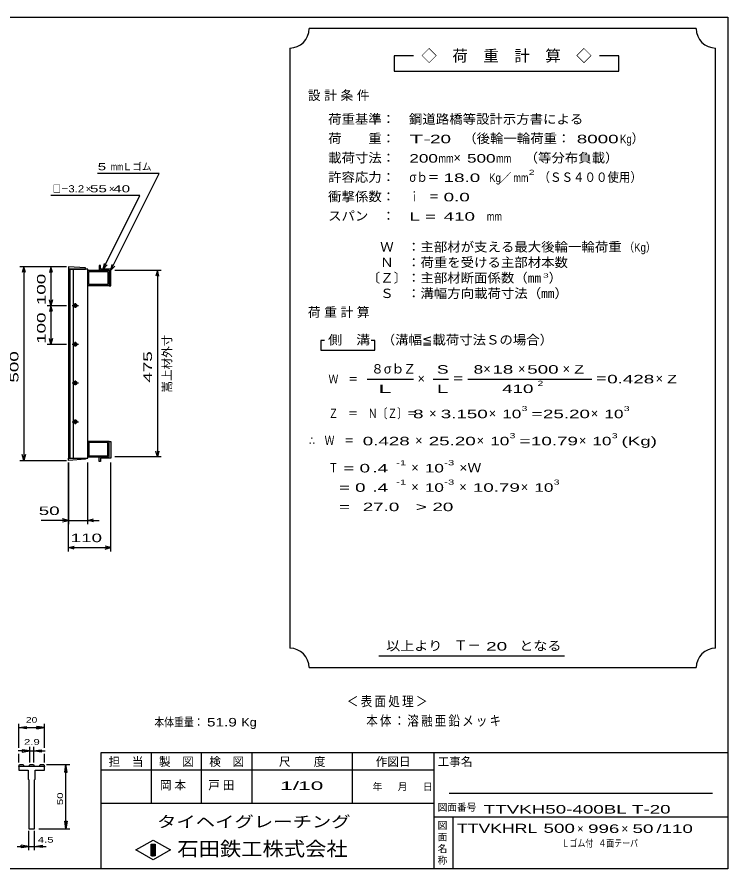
# Model space of a CAD drawing. Units: millimetres, scale not verified. Extents: x -1820 to 1731, y -1282 to 1054.
# Drawn here: x -106 to 1731, y -1146 to 1054 of the extents above; entities that cross this region are included whole.
import ezdxf
from ezdxf.enums import TextEntityAlignment as Align

# ---------------------------------------------------------------- set-up
doc = ezdxf.new("R2010")
doc.units = ezdxf.units.MM
doc.header["$LTSCALE"] = 10
for name, color, linetype, lineweight in [('0_2', 150, 'Continuous', 25), ('16', 3, 'Continuous', 25), ('22', 2, 'Continuous', 25), ('32', 4, 'Continuous', 25)]:
    doc.layers.add(name, color=color, linetype=linetype, lineweight=lineweight)
doc.styles.add('ベクトル', font='')
doc.styles.get('ベクトル').set_extended_font_data('ベクトル')

msp = doc.modelspace()

# ---------------------------------------------------------------- linework, layer by layer
at = {"layer": '0_2'}
for p, q in [((-1729, 1053.5), (1731, 1053.5)), ((1731, 1053.5), (1731, -1146.5)), ((1731, -846.5), (111, -846.5)), ((111, -846.5), (111, -1146.5)), ((241, -846.5), (241, -976.5)), ((371, -976.5), (371, -846.5)), ((501, -846.5), (501, -976.5)), ((761, -976.5), (761, -846.5)), ((971, -846.5), (971, -1146.5)), ((971, -891.5), (111, -891.5)), ((1691, -951.5), (1011, -951.5)), ((111, -976.5), (971, -976.5)), ((971, -1011.5), (1731, -1011.5)), ((1021, -1146.5), (1021, -1011.5)), ((201, -1097.5), (246, -1072.5)), ((246, -1072.5), (291, -1097.5)), ((246, -1122.5), (201, -1097.5)), ((241, -1082.5), (251, -1082.5)), ((241, -1112.5), (241, -1082.5)), ((241, -1082.5), (243, -1082.5)), ((243, -1082.5), (243, -1112.5)), ((245, -1112.5), (245, -1082.5)), ((245, -1082.5), (247, -1082.5)), ((291, -1097.5), (246, -1122.5)), ((247, -1082.5), (247, -1112.5)), ((249, -1112.5), (249, -1082.5)), ((249, -1082.5), (251, -1082.5)), ((251, -1082.5), (251, -1112.5)), ((251, -1082.5), (251, -1112.5)), ((251, -1112.5), (241, -1112.5)), ((243, -1112.5), (245, -1112.5)), ((247, -1112.5), (249, -1112.5)), ((1731, -1146.5), (-1729, -1146.5))]:
    msp.add_line(p, q, dxfattribs=at)
at = {"layer": '16'}
for p, q in [((71, 405.5), (27, 408.5)), ((27, 408.5), (27, 402.5)), ((27, 402.5), (71, 402.5)), ((27, 402.5), (27, -85.5)), ((77, 402.5), (27, 402.5)), ((28.5, 402.5), (28.5, -85.5)), ((31.5, -85.5), (31.5, 402.5)), ((39, 402.5), (39, -85.5)), ((71, 402.5), (71, 405.5)), ((77, -85.5), (77, 402.5)), ((77, 399.5), (132, 399.5)), ((77, 359.5), (77, 399.5)), ((80, 396.5), (129, 396.5)), ((80, 362.5), (80, 396.5)), ((110, 411.5), (107, 411.5)), ((107, 411.5), (107, 399.5)), ((107, 399.5), (132, 399.5)), ((110, 402.5), (110, 411.5)), ((137, 402.5), (110, 402.5)), ((129, 396.5), (129, 362.5)), ((132, 399.5), (132, 359.5)), ((132, 399.5), (132, 359.5)), ((137, 359.5), (137, 402.5)), ((132, 359.5), (77, 359.5)), ((129, 362.5), (80, 362.5)), ((132, 359.5), (137, 359.5)), ((37, 308.5), (53, 308.5)), ((47, 311.5), (43, 311.5)), ((45, 314.5), (45, 302.5)), ((43, 305.5), (47, 305.5)), ((37, 208.5), (53, 208.5)), ((47, 211.5), (43, 211.5)), ((43, 205.5), (47, 205.5)), ((45, 214.5), (45, 202.5)), ((47, 111.5), (43, 111.5)), ((45, 114.5), (45, 102.5)), ((37, 108.5), (53, 108.5)), ((43, 105.5), (47, 105.5)), ((37, 8.5), (53, 8.5)), ((47, 11.5), (43, 11.5)), ((43, 5.5), (47, 5.5)), ((45, 14.5), (45, 2.5)), ((132, -42.5), (77, -42.5)), ((77, -42.5), (77, -82.5)), ((132, -82.5), (132, -42.5)), ((132, -42.5), (137, -42.5)), ((132, -82.5), (132, -42.5)), ((137, -42.5), (137, -85.5)), ((129, -45.5), (80, -45.5)), ((80, -45.5), (80, -79.5)), ((129, -79.5), (129, -45.5)), ((27, -85.5), (71, -85.5)), ((27, -91.5), (27, -85.5)), ((27, -85.5), (77, -85.5)), ((71, -85.5), (71, -88.5)), ((77, -82.5), (132, -82.5)), ((80, -79.5), (129, -79.5)), ((107, -94.5), (107, -82.5)), ((107, -82.5), (132, -82.5)), ((137, -85.5), (110, -85.5)), ((110, -85.5), (110, -94.5)), ((71, -88.5), (27, -91.5)), ((110, -94.5), (107, -94.5))]:
    msp.add_line(p, q, dxfattribs=at)
for centre, radius, start, end in [((43, 308.5), 3, 90, 270), ((45, 308.5), 4, 46.6, 133.4), ((47, 308.5), 3, 270, 90), ((45, 308.5), 4, 226.6, 313.4), ((43, 208.5), 3, 90, 270), ((45, 208.5), 4, 46.6, 133.4), ((45, 208.5), 4, 226.6, 313.4), ((47, 208.5), 3, 270, 90), ((43, 108.5), 3, 90, 270), ((45, 108.5), 4, 46.6, 133.4), ((47, 108.5), 3, 270, 90), ((45, 108.5), 4, 226.6, 313.4), ((43, 8.5), 3, 90, 270), ((45, 8.5), 4, 46.6, 133.4), ((45, 8.5), 4, 226.6, 313.4), ((47, 8.5), 3, 270, 90)]:
    msp.add_arc(centre, radius, start, end, dxfattribs=at)
at = {"layer": '22', "color": 4}
for p, q in [((1649, 1023.5), (649, 1023.5)), ((599, 973.5), (599, -576.5)), ((1699, -576.5), (1699, 973.5)), ((919, 953.5), (869, 953.5)), ((869, 953.5), (869, 913.5)), ((1449, 953.5), (1399, 953.5)), ((1449, 913.5), (1449, 953.5)), ((869, 913.5), (1449, 913.5)), ((262, 649.5), (102, 649.5)), ((137, 399.5), (262, 649.5)), ((212, 592.5), (-18, 592.5)), ((117, 402.5), (212, 592.5)), ((22, 408.5), (-98, 408.5)), ((-88, 408.5), (-92, 393.5)), ((-84, 393.5), (-88, 408.5)), ((-88, 408.5), (-88, -91.5)), ((22, 408.5), (-28, 408.5)), ((-18, 408.5), (-22, 393.5)), ((-14, 393.5), (-18, 408.5)), ((-18, 408.5), (-18, 308.5)), ((117, 402.5), (120, 417.1)), ((117, 402.5), (127, 413.5)), ((137, 399.5), (140, 414.1)), ((137, 399.5), (147, 410.5)), ((147, 399.5), (267, 399.5)), ((257, 399.5), (253, 384.5)), ((261, 384.5), (257, 399.5)), ((257, 399.5), (257, -82.5)), ((-28, 308.5), (22, 308.5)), ((-18, 308.5), (-22, 323.5)), ((-18, 308.5), (-22, 293.5)), ((-14, 323.5), (-18, 308.5)), ((-14, 293.5), (-18, 308.5)), ((-18, 308.5), (-18, 208.5)), ((-18, 208.5), (-22, 223.5)), ((-14, 223.5), (-18, 208.5)), ((-28, 208.5), (22, 208.5)), ((689, 218.5), (679, 218.5)), ((679, 218.5), (679, 193.5)), ((819, 218.5), (809, 218.5)), ((819, 193.5), (819, 218.5)), ((679, 193.5), (819, 193.5)), ((799, 118.5), (919, 118.5)), ((969, 118.5), (1009, 118.5)), ((1059, 118.5), (1379, 118.5)), ((-88, -91.5), (-92, -76.5)), ((-84, -76.5), (-88, -91.5)), ((267, -82.5), (147, -82.5)), ((257, -82.5), (253, -67.5)), ((261, -67.5), (257, -82.5)), ((-98, -91.5), (22, -91.5)), ((27, -96.5), (27, -256.5)), ((27, -326.5), (27, -96.5)), ((77, -256.5), (77, -96.5)), ((137, -326.5), (137, -96.5)), ((27, -246.5), (-43, -246.5)), ((27, -246.5), (12, -242.5)), ((12, -250.5), (27, -246.5)), ((27, -246.5), (77, -246.5)), ((77, -246.5), (92, -242.5)), ((92, -250.5), (77, -246.5)), ((77, -246.5), (107, -246.5)), ((27, -316.5), (42, -312.5)), ((42, -320.5), (27, -316.5)), ((27, -316.5), (137, -316.5)), ((137, -316.5), (122, -312.5)), ((122, -320.5), (137, -316.5)), ((829, -596.5), (1309, -596.5)), ((649, -626.5), (1649, -626.5))]:
    msp.add_line(p, q, dxfattribs=at)
for centre, start, end in [((599, 1023.5), 270, 0), ((1699, 1023.5), 180, 270), ((599, -626.5), 0, 90), ((1699, -626.5), 90, 180)]:
    msp.add_arc(centre, 50, start, end, dxfattribs=at)
at = {"layer": '32'}
for p, q in [((-101, -833.5), (-101, -771.5)), ((-101, -781.5), (-81, -778.5)), ((-81, -784.5), (-101, -781.5)), ((-101, -781.5), (-34.33, -781.5)), ((-81, -784.5), (-81, -778.5)), ((-34.33, -781.5), (-54.33, -778.5)), ((-54.33, -784.5), (-54.33, -778.5)), ((-54.33, -784.5), (-34.33, -781.5)), ((-34.33, -833.5), (-34.33, -771.5)), ((-72.5, -871.5), (-72.5, -831.5)), ((-62.83, -831.5), (-62.83, -871.5)), ((-72.5, -841.5), (-102.5, -841.5)), ((-101, -871.5), (-101, -849.5)), ((-72.5, -841.5), (-92.5, -838.5)), ((-92.5, -838.5), (-92.5, -844.5)), ((-92.5, -844.5), (-72.5, -841.5)), ((-72.5, -841.5), (-62.83, -841.5)), ((-62.83, -841.5), (-42.83, -838.5)), ((-42.83, -844.5), (-62.83, -841.5)), ((-62.83, -841.5), (-32.83, -841.5)), ((-42.83, -838.5), (-42.83, -844.5)), ((-34.33, -871.5), (-34.33, -849.5)), ((-101, -881.5), (-99.33, -876.5)), ((-99.33, -876.5), (-89.67, -876.5)), ((-89.67, -876.5), (-88, -881.5)), ((-74.17, -881.5), (-72.5, -876.5)), ((-72.5, -876.5), (-62.83, -876.5)), ((-62.83, -876.5), (-61.17, -881.5)), ((-47.33, -881.5), (-45.67, -876.5)), ((-45.67, -876.5), (-36, -876.5)), ((-36, -876.5), (-34.33, -881.5)), ((-29.33, -876.5), (30.67, -876.5)), ((17.67, -896.5), (20.67, -876.5)), ((23.67, -896.5), (20.67, -876.5)), ((20.67, -1043.17), (20.67, -876.5)), ((-101, -881.5), (-101, -891.5)), ((-34.33, -881.5), (-101, -881.5)), ((-101, -891.5), (-76.83, -891.5)), ((-76.83, -891.5), (-76.83, -914.83)), ((-58.5, -914.83), (-58.5, -891.5)), ((-58.5, -891.5), (-34.33, -891.5)), ((-34.33, -891.5), (-34.33, -881.5)), ((17.67, -896.5), (23.67, -896.5)), ((-76.83, -914.83), (-75.17, -916.5)), ((-75.17, -916.5), (-75.17, -1043.17)), ((-60.17, -916.5), (-58.5, -914.83)), ((-60.17, -1043.17), (-60.17, -916.5)), ((20.67, -1043.17), (17.67, -1023.17)), ((17.67, -1023.17), (23.67, -1023.17)), ((23.67, -1023.17), (20.67, -1043.17)), ((-75.17, -1043.17), (-60.17, -1043.17)), ((-75.17, -1098.17), (-75.17, -1048.17)), ((-60.17, -1098.17), (-60.17, -1048.17)), ((-49.33, -1043.17), (30.67, -1043.17)), ((-105.17, -1088.17), (-75.17, -1088.17)), ((-75.17, -1088.17), (-95.17, -1085.17)), ((-95.17, -1091.17), (-95.17, -1085.17)), ((-95.17, -1091.17), (-75.17, -1088.17)), ((-75.17, -1088.17), (-60.17, -1088.17)), ((-60.17, -1088.17), (-40.17, -1085.17)), ((-40.17, -1091.17), (-60.17, -1088.17)), ((-60.17, -1088.17), (-30.17, -1088.17)), ((-40.17, -1091.17), (-40.17, -1085.17))]:
    msp.add_line(p, q, dxfattribs=at)

# ---------------------------------------------------------------- texts
at = {"layer": '0_2', "style": 'ベクトル'}
for s, height, p in [('担\u3000当', 21.99, (131, -869.5)), ('製\u3000図', 21.99, (261, -869.5)), ('検\u3000図', 21.99, (391, -869.5)), ('尺\u3000\u3000度', 21.99, (571, -869.5)), ('作図日', 21.99, (821, -869.5)), ('工事名', 21.99, (981, -869.5)), ('年', 18.33, (813, -934)), ('月', 18.33, (878, -934)), ('日', 18.33, (943, -934)), ('図面番号', 18.33, (981, -987)), ('図', 18.33, (981, -1034)), ('面', 18.33, (981, -1064)), ('名', 18.33, (981, -1094)), ('称', 18.33, (981, -1124))]:
    msp.add_text(s, height=height, dxfattribs=at).set_placement(p, align=Align.MIDDLE_LEFT)
at = {"layer": '0_2', "color": 222, "style": 'ベクトル'}
for s, height, width, p in [('タイヘイグレーチング', 29.33, 1.25, (256, -1024.5)), ('石田鉄工株式会社', 36.66, 1.1, (308.5, -1094.5))]:
    msp.add_text(s, height=height, dxfattribs=dict(at, width=width)).set_placement(p, align=Align.MIDDLE_LEFT)
at = {"layer": '22', "style": 'ベクトル'}
for s, height, p in [('◇\u3000荷\u3000重\u3000計\u3000算\u3000◇', 29.33, (939, 953.5)), ('）', 24.19, (1482, 740)), ('×', 24.19, (1022, 690)), ('Ｌゴム', 18.33, (167, 667)), ('／', 21.99, (1141.5, 638.5)), ('×', 18.33, (72, 610)), ('×', 18.33, (132, 610)), ('）', 24.19, (1268, 380)), ('８', 24.19, (809, 145)), ('σｂ', 24.19, (842, 145)), ('Ｚ', 24.19, (892, 145)), ('×', 24.19, (1099, 145)), ('×', 24.19, (1189, 145)), ('×', 24.19, (1304, 145)), ('×', 24.19, (929, 120)), ('×', 24.19, (1544, 120)), ('×', 24.19, (959, 30)), ('×', 24.19, (1113, 30)), ('×', 24.19, (1377, 30)), ('×', 24.19, (923, -40)), ('×', 24.19, (1082, -40)), ('×', 24.19, (1346, -40)), ('×', 24.19, (913, -110)), ('×', 24.19, (913, -160)), ('×', 24.19, (1037, -160)), ('×', 24.19, (1196, -160)), ('Ｔ－', 25.66, (1023, -569)), ('×', 21.99, (1341, -1042.5)), ('×', 21.99, (1456, -1042.5))]:
    msp.add_text(s, height=height, dxfattribs=at).set_placement(p, align=Align.MIDDLE_LEFT)
for s, height, width, p in [('荷重基準：\u3000', 24.19, 1.05, (698, 790)), ('鋼道路橋等設計示方書による', 24.19, 1.05, (907, 790)), ('荷\u3000\u3000重：\u3000', 24.19, 1.05, (698, 740)), ('T-', 21.99, 2, (908, 738.5)), (' 20 ', 21.99, 1.65, (948, 738.5)), ('（後輪一輪荷重：', 24.19, 1.05, (1047, 740)), (' 8000', 21.99, 1.65, (1327, 738.5)), ('Kg', 21.99, 0.85, (1452, 738.5)), ('載荷寸法：\u3000', 24.19, 1.05, (698, 690)), ('\u3000（等分布負載）', 24.19, 1.05, (1171, 690)), ('200', 21.99, 1.5, (908, 688.5)), ('mm', 21.99, 0.8, (983, 688.5)), ('500', 21.99, 1.5, (1057, 688.5)), ('mm', 21.99, 0.8, (1132, 688.5)), (' 5 ', 18.33, 1.6, (92, 667)), ('mm', 18.33, 0.75, (137, 667)), ('許容応力：\u3000', 24.19, 1.05, (698, 640)), ('σｂ＝', 24.19, 0.9, (908, 640)), (' 18.0', 21.99, 1.65, (983, 638.5)), ('Kg', 21.99, 0.85, (1114, 638.5)), ('mm', 21.99, 0.8, (1176.5, 638.5)), ('2', 13.2, 1.5, (1216.5, 652.5)), ('（ＳＳ４００使用）', 24.19, 0.9, (1241.5, 640)), ('□－', 18.33, 0.8, (-13, 610)), ('3.2', 18.33, 1.2, (27, 610)), (' 55 ', 18.33, 1.6, (72, 610)), (' 40 ', 18.33, 1.6, (132, 610)), ('衝撃係数：\u3000', 24.19, 1.05, (698, 590)), ('ｉ\u3000＝', 24.19, 0.75, (908, 590)), (' 0.0', 21.99, 1.65, (983, 588.5)), ('スパン\u3000：\u3000', 24.19, 1.05, (698, 540)), ('L =', 21.99, 1.65, (908, 538.5)), (' 410 ', 21.99, 1.65, (983, 538.5)), ('mm', 21.99, 0.8, (1108, 538.5)), ('\u3000Ｗ\u3000：主部材が支える最大後輪一輪荷重', 24.19, 1.05, (798, 460)), ('（Kg）', 21.99, 0.85, (1463, 458.5)), ('\u3000Ｎ\u3000：荷重を受ける主部材本数', 24.19, 1.05, (798, 420)), ('〔Ｚ〕：主部材断面係数（㎜', 24.19, 1.05, (798, 380)), ('3', 11, 1.8, (1253, 386)), ('\u3000Ｓ\u3000：溝幅方向載荷寸法（㎜）', 24.19, 1.05, (798, 340)), ('側\u3000溝', 24.19, 1.1, (698, 220)), ('\u3000（溝幅≦載荷寸法Ｓの場合）', 24.19, 1.05, (802, 220)), ('S', 21.99, 1.55, (979, 143.5)), ('8', 21.99, 1.5, (1074, 143.5)), (' 18 ', 21.99, 1.65, (1109, 143.5)), (' 500 ', 21.99, 1.65, (1199, 143.5)), ('Z', 21.99, 1.4, (1334, 143.5)), ('Ｗ\u3000＝', 21.99, 0.85, (699, 118.5)), ('＝', 24.19, 0.9, (1019, 120)), ('2', 13.2, 1.5, (1239, 107.5)), ('＝', 24.19, 0.9, (1389, 120)), ('0.428', 21.99, 1.65, (1419, 118.5)), ('Z', 21.99, 1.4, (1574, 118.5)), ('L', 21.99, 1.8, (979, 93.5)), (' 410 ', 21.99, 1.65, (1134, 93.5)), ('Ｚ\u3000＝\u3000Ｎ〔Ｚ〕＝', 24.19, 0.75, (699, 30)), ('3', 13.2, 1.5, (1198, 42.5)), ('3', 13.2, 1.5, (1462, 42.5)), (' 8 ', 21.99, 1.65, (904, 28.5)), ('3.150', 21.99, 1.65, (989, 28.5)), ('10', 21.99, 1.5, (1148, 28.5)), ('=', 21.99, 1.7, (1223, 28.5)), ('25.20', 21.99, 1.65, (1253, 28.5)), ('10', 21.99, 1.5, (1412, 28.5)), ('3', 13.2, 1.5, (1167, -27.5)), ('3', 13.2, 1.5, (1431, -27.5)), ('∴\u3000Ｗ\u3000＝', 24.19, 0.75, (649, -40)), (' 0.428', 21.99, 1.65, (774, -41.5)), ('25.20', 21.99, 1.65, (958, -41.5)), ('10', 21.99, 1.5, (1117, -41.5)), ('=', 21.99, 1.7, (1192, -41.5)), ('10.79', 21.99, 1.65, (1222, -41.5)), ('10', 21.99, 1.5, (1381, -41.5)), ('(Kg)', 21.99, 1.65, (1456, -41.5)), ('Ｔ', 24.19, 0.75, (699, -110)), (' = 0', 21.99, 1.65, (724, -111.5)), (' .4 ', 21.99, 1.65, (799, -111.5)), ('-1', 13.2, 1.65, (874, -97.5)), ('10', 21.99, 1.5, (948, -111.5)), ('-3', 13.2, 1.65, (998, -97.5)), ('×Ｗ', 24.19, 1.1, (1037, -110)), ('  = 0', 21.99, 1.65, (699, -161.5)), (' .4 ', 21.99, 1.65, (799, -161.5)), ('-1', 13.2, 1.65, (874, -147.5)), ('10', 21.99, 1.5, (948, -161.5)), ('-3', 13.2, 1.65, (998, -147.5)), ('10.79', 21.99, 1.65, (1072, -161.5)), ('10', 21.99, 1.5, (1231, -161.5)), ('3', 13.2, 1.5, (1281, -147.5)), (' 50 ', 21.99, 1.65, (-63, -221.5)), ('  =', 21.99, 1.65, (699, -211.5)), (' 27.0', 21.99, 1.65, (774, -211.5)), ('>', 21.99, 1.7, (924, -211.5)), (' 20 ', 21.99, 1.65, (954, -211.5)), (' 110 ', 21.99, 1.65, (19.5, -291.5)), ('以上より\u3000', 24.19, 1.1, (848, -570)), (' 20 ', 21.99, 1.65, (1093, -571.5)), ('となる', 24.19, 1.1, (1192, -570)), ('本体重量：', 21.99, 0.85, (249, -767.5)), (' 51.9', 21.99, 1.35, (374, -767.5)), ('Kg', 21.99, 1.1, (474, -767.5)), ('1/', 21.99, 2, (574, -931.5)), (' 10 ', 21.99, 2, (604, -931.5)), ('TTVKH50-400BL T-20                       ', 21.99, 1.65, (1100, -992.4)), ('TTVKHRL', 23.46, 1.45, (1031, -1041.5)), (' 500 ', 23.46, 1.55, (1241, -1041.5)), (' 996 ', 21.99, 1.65, (1356, -1042.5)), (' 50 ', 21.99, 1.65, (1471, -1042.5)), ('/', 21.99, 1.65, (1546, -1042.5)), (' 110 ', 21.99, 1.65, (1546, -1042.5)), ('Ｌゴム付', 18.33, 0.8, (1301, -1080)), ('４面テーパ', 18.33, 0.8, (1396, -1080))]:
    msp.add_text(s, height=height, dxfattribs=dict(at, width=width)).set_placement(p, align=Align.MIDDLE_LEFT)
at = {"layer": '22', "style": 'ベクトル', "width": 1.65}
for s, p in [(' 100 ', (-43, 296)), (' 100 ', (-43, 196)), (' 500 ', (-113, 96)), (' 475 ', (232, 96))]:
    msp.add_text(s, height=21.99, rotation=90, dxfattribs=at).set_placement(p, align=Align.MIDDLE_LEFT)
at = {"layer": '22', "style": 'ベクトル'}
msp.add_text('嵩上材外寸', height=21.99, rotation=90, dxfattribs=at).set_placement((282, 83.5), align=Align.MIDDLE_LEFT)
at = {"layer": '22', "attachment_point": 4, "style": 'ベクトル'}
for s, insert, char_height in [('\\T1.28;設計条件', (645.5, 850), 24.19), ('\\T1.28;荷重計算', (645.5, 290), 24.19), ('\\T1.5;\\W2;\\~L\\~', (804, 93.5), 21.99), ('\\T1.2;\\W0.85;＜表面処理＞', (746.5, -715), 25.66), ('\\T1.19;\\W0.85;本体：溶融亜鉛メッキ', (796.5, -765), 25.66), ('\\T1.25;岡本\u3000', (263.5, -931.5), 21.99), ('\\T1.25;戸田\u3000', (388.5, -931.5), 21.99)]:
    msp.add_mtext(s, dxfattribs=dict(at, insert=insert, char_height=char_height))
at = {"layer": '32', "color": 2, "style": 'ベクトル'}
for s, width, p in [('20', 1.35, (-82.67, -761.5)), ('2.9', 1.5, (-87.67, -818.5)), (' 4.5 ', 1.5, (-60.17, -1071.17))]:
    msp.add_text(s, height=14.66, dxfattribs=dict(at, width=width)).set_placement(p, align=Align.MIDDLE_LEFT)
at = {"layer": '32', "color": 2, "style": 'ベクトル', "width": 1.5}
msp.add_text(' 50 ', height=14.66, rotation=90, dxfattribs=at).set_placement((5.67, -989.83), align=Align.MIDDLE_LEFT)

doc.saveas('drawing.dxf')
